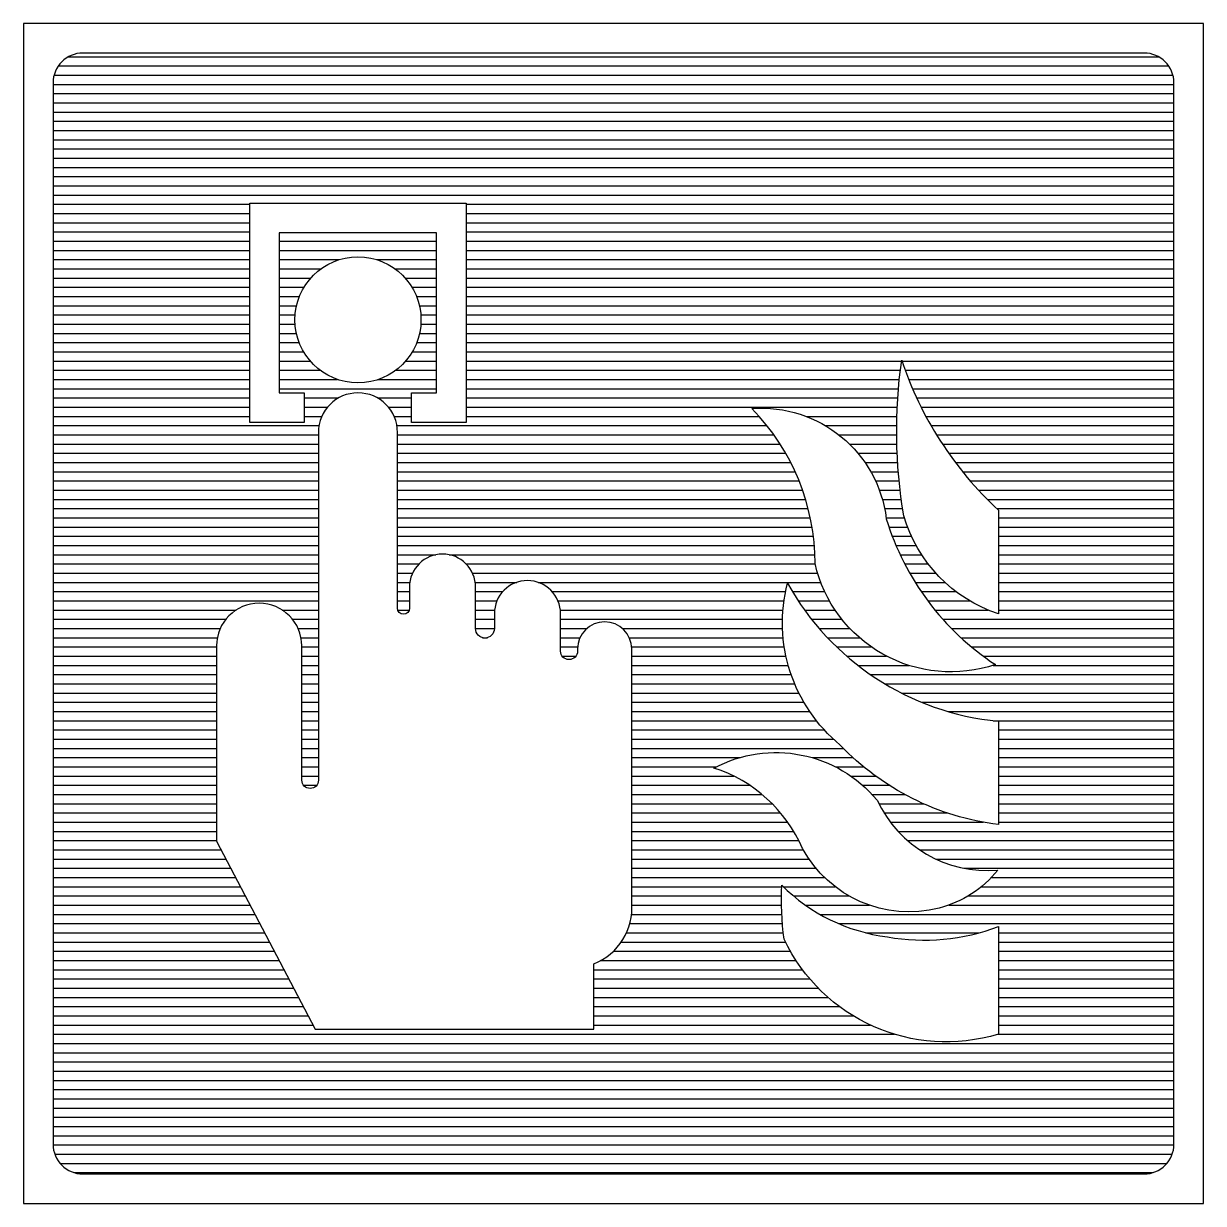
# Model space of a CAD drawing. Header units: millimetres. Extents: x 0 to 12, y 0 to 12.
import ezdxf

# ---------------------------------------------------------------- set-up
doc = ezdxf.new("R2010")
doc.units = ezdxf.units.MM
doc.layers.add('ROOD', color=1, linetype='Continuous')
doc.layers.add('VEILIG', color=7, linetype='Continuous')

msp = doc.modelspace()

# ---------------------------------------------------------------- hatches: boundary and pattern name
at = {"layer": 'ROOD'}
h = msp.add_hatch(dxfattribs=at)
h.set_pattern_fill('_U', color=256, scale=0.0938, style=0, pattern_type=0)
h.set_pattern_definition([(0, (-2140, -1), (0, 0.0938), [])])
h.paths.add_polyline_path([(0.6, 11.7, 0.414214), (0.3, 11.4), (0.3, 0.6, 0.414214), (0.6, 0.3), (11.4, 0.3, 0.414214), (11.7, 0.6), (11.7, 11.4, 0.414214), (11.4, 11.7)])
h.paths.add_polyline_path([(4.501, 10.173), (4.501, 7.944), (3.947, 7.944), (3.947, 8.244), (4.201, 8.244), (4.201, 9.873), (2.601, 9.873), (2.601, 8.244), (2.855, 8.244), (2.855, 7.944), (2.301, 7.944), (2.301, 10.173)], flags=16)
h.paths.add_polyline_path([(4.042, 8.987, -1), (2.76, 8.987, -1)], flags=16)
h.paths.add_polyline_path([(7.407, 8.084, -0.401784), (8.775, 6.963, 0.175484), (9.885, 5.48, -0.44358), (8.05, 6.507, 0.196922)], flags=16)
h.paths.add_polyline_path([(3.803, 7.842), (3.803, 6.053, 1), (3.925, 6.053), (3.925, 6.269, -1), (4.597, 6.269), (4.597, 5.846, 1), (4.788, 5.846), (4.788, 5.998, -1), (5.461, 5.998), (5.461, 5.617, 1), (5.634, 5.617), (5.634, 5.64, -1), (6.185, 5.64), (6.185, 3.057, -0.336487), (5.799, 2.438), (5.799, 1.771), (2.967, 1.771), (1.962, 3.684), (1.962, 5.67, -1), (2.83, 5.67), (2.83, 4.305, 1), (2.999, 4.305), (2.999, 7.842, -1)], flags=16)
h.paths.add_polyline_path([(8.931, 8.577, 0.126075), (9.915, 7.052), (9.915, 5.997, -0.247813), (8.953, 6.995, -0.077412)], flags=16)
h.paths.add_polyline_path([(7.77, 6.309, 0.247073), (9.915, 4.904), (9.915, 3.854, -0.174058), (8.307, 4.662, -0.292299)], flags=16)
h.paths.add_polyline_path([(8.681, 4.101, 0.313499), (9.908, 3.389, -0.159504), (9.312, 3.003, -0.342659), (7.922, 3.611, 0.215854), (7.022, 4.428, -0.357133)], flags=16)
h.paths.add_polyline_path([(7.711, 3.237, 0.165844), (8.786, 2.711, 0.136806), (9.915, 2.817), (9.915, 1.722, -0.372099), (7.735, 2.688, -0.045382)], flags=16)

# ---------------------------------------------------------------- linework, layer by layer
msp.add_lwpolyline([(2.855, 7.944), (2.301, 7.944), (2.301, 10.173), (4.501, 10.173), (4.501, 7.944), (3.947, 7.944), (3.947, 8.244), (4.201, 8.244), (4.201, 9.873), (2.601, 9.873), (2.601, 8.244), (2.855, 8.244)], close=True)
for points in [[(8.931, 8.577, 0.126075), (9.915, 7.052), (9.915, 5.997, -0.247813), (8.953, 6.995, -0.077412)], [(4.597, 5.846), (4.597, 6.269, 1), (3.925, 6.269), (3.925, 6.053, -1), (3.803, 6.053), (3.803, 7.842, 1), (2.999, 7.842), (2.999, 4.305, -1), (2.83, 4.305), (2.83, 5.67, 1), (1.962, 5.67), (1.962, 3.684), (2.967, 1.771), (5.799, 1.771), (5.799, 2.438, 0.336487), (6.185, 3.057), (6.185, 5.64, 1), (5.634, 5.64), (5.634, 5.617, -1), (5.461, 5.617), (5.461, 5.998, 1), (4.788, 5.998), (4.788, 5.846, -1)], [(8.775, 6.963, 0.175484), (9.885, 5.48, -0.44358), (8.05, 6.507, 0.196922), (7.407, 8.084, -0.401784)], [(8.307, 4.662, -0.292299), (7.77, 6.309, 0.247073), (9.915, 4.904), (9.915, 3.854, -0.174058)], [(9.312, 3.003, -0.342659), (7.922, 3.611, 0.215854), (7.022, 4.428, -0.357133), (8.681, 4.101, 0.313499), (9.908, 3.389, -0.159504)], [(7.735, 2.688, -0.045382), (7.711, 3.237, 0.165844), (8.786, 2.711, 0.136806), (9.915, 2.817), (9.915, 1.722, -0.372099)]]:
    msp.add_lwpolyline(points, format="xyb", close=True)
msp.add_circle((3.401, 8.987), 0.641)
at = {"layer": 'VEILIG'}
msp.add_lwpolyline([(0, 0), (12, 0), (12, 12), (0, 12)], close=True, dxfattribs=at)
msp.add_lwpolyline([(0.6, 0.3), (11.4, 0.3, 0.414214), (11.7, 0.6), (11.7, 11.4, 0.414214), (11.4, 11.7), (0.6, 11.7, 0.414214), (0.3, 11.4), (0.3, 0.6, 0.414214)], format="xyb", close=True, dxfattribs=at)

doc.saveas('drawing.dxf')
